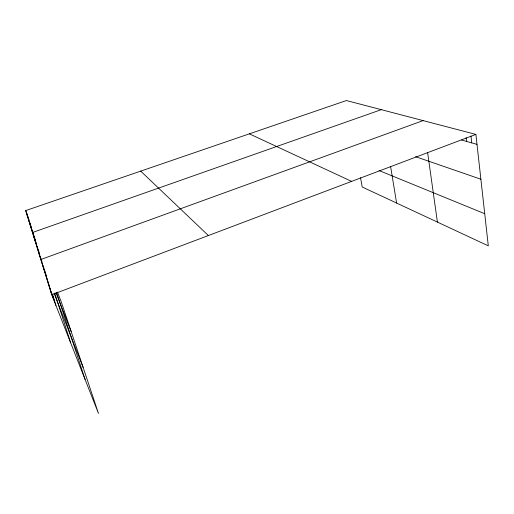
<?xml version="1.0" encoding="UTF-8"?>
<svg xmlns="http://www.w3.org/2000/svg" width="514" height="514" viewBox="0 0 514 514"><rect width="100%" height="100%" fill="white"/><g stroke="black" fill="none" stroke-linecap="round" stroke-linejoin="round"><path stroke-width="0.77" d="M57.472 292.145L61.307 301.994L98.482 413.462L51.728 294.76L475.893 134.411L488.3 245.84L362.222 187.012L360.526 177.728M423.118 120.604L40.824 259.506L41.994 262.474M381.298 109.662L32.478 232.508L35.344 239.839M51.728 294.76L25.7 210.586L346.41 100.538L475.893 134.411M461.501 140.014L476.998 144.357M415.595 156.686L480.886 179.232M379.049 170.539L484.721 213.708M249.354 133.839L351.64 181.384M140.701 171.123L208.376 235.541M54.092 293.34L83.114 367.375M41.711 262.358L43.889 267.922M42.611 265.275L45.091 271.591M43.536 268.257L46.035 274.637M44.474 271.308L46.44 276.314M45.438 274.425L47.14 278.755M46.427 277.618L48.149 281.987M47.436 280.882L49.171 285.296M48.47 284.229L50.224 288.688M49.53 287.654L53.662 298.152M50.616 291.162L54.792 301.763M28.919 221.007L31.116 226.623M29.606 223.217L30.988 226.758M30.3 225.466L32.254 230.471M31.013 227.766L33.262 233.529M31.739 230.111L34.29 236.652M56.026 292.781L71.15 331.498M33.237 234.949L35.26 240.134M34.008 237.449L36.34 243.424M34.798 239.999L36.7 244.87M35.601 242.602L37.798 248.217M36.423 245.268L38.916 251.642M37.265 247.992L39.225 252.991M38.126 250.774L39.822 255.098M39.006 253.62L41.004 258.715M39.906 256.531L41.923 261.677M25.7 210.586L27.415 215M26.317 212.59L28.63 218.521M26.953 214.634L28.99 219.863M27.595 216.722L28.945 220.172M28.251 218.842L30.699 225.106M56.624 292.678L85.118 379.525M54.677 293.038L70.669 342.844M52.563 294.631L55.949 305.464M390.627 166.594L396.602 203.056M427.635 152.671L437.414 222.099M466.127 137.675L466.564 141.434M470.952 136.062L471.73 142.879"/></g></svg>
